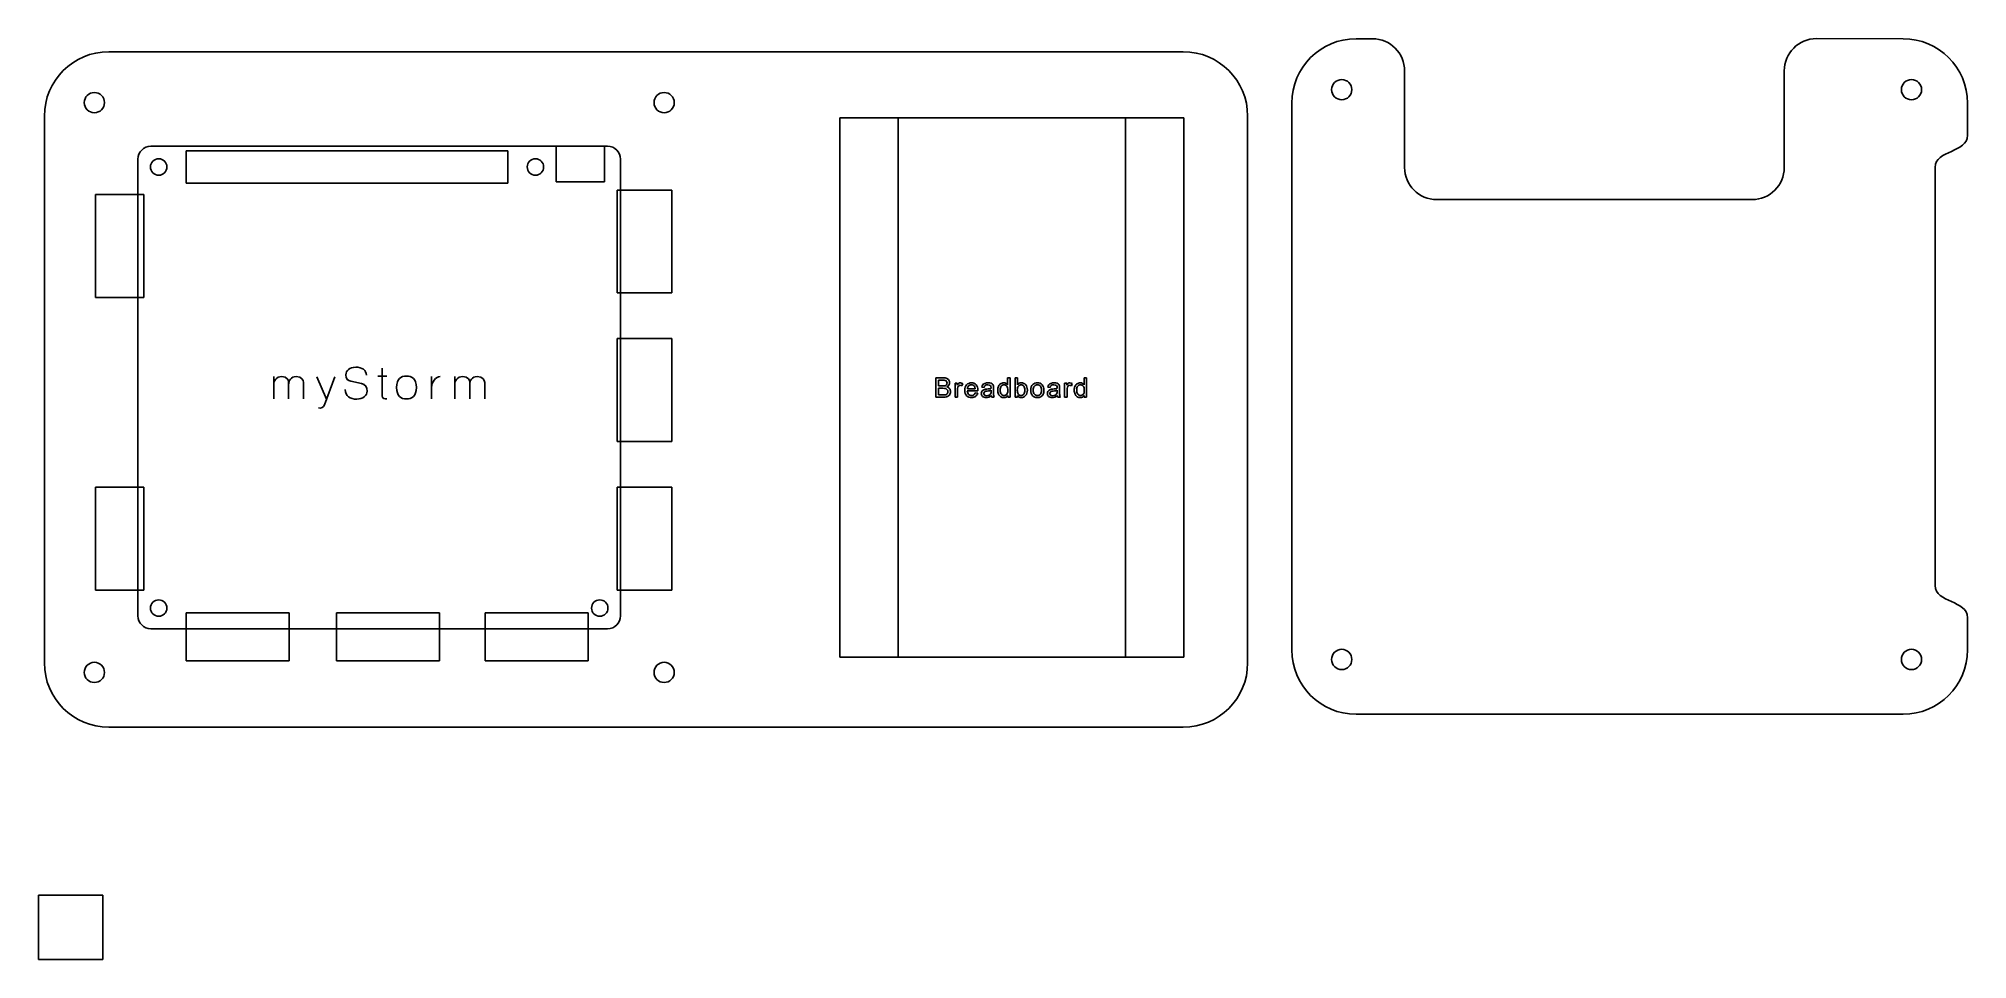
# Model space of a CAD drawing. Extents: x 84 to 384, y 131 to 274.
import ezdxf

# ---------------------------------------------------------------- set-up
doc = ezdxf.new("R2010")
doc.units = 0
doc.layers.add('Layer_1', color=7, linetype='CONTINUOUS')

msp = doc.modelspace()

# ---------------------------------------------------------------- linework, layer by layer
at = {"layer": 'Layer_1', "color": 7}
for p, q in [((289.012483, 273.626594), (291.544299, 273.626594)), ((360.548005, 273.640807), (360.54803, 273.640818)), ((360.54803, 273.640818), (374.014289, 273.626594)), ((95.15116, 271.60695), (262.151137, 271.60695)), ((95.15116, 271.60695), (95.15116, 271.60695)), ((296.545957, 268.612391), (296.544263, 253.624094)), ((355.546347, 253.624094), (355.546347, 268.626604)), ((288.341339, 265.711536), (288.341339, 265.711536)), ((376.893314, 265.711536), (376.893314, 265.711536)), ((85.15116, 176.606908), (85.15116, 261.60695)), ((94.481842, 263.693848), (94.481842, 263.693848)), ((183.033817, 263.693848), (183.033817, 263.693848)), ((272.151136, 261.60695), (272.151136, 176.606908)), ((279.011233, 178.623539), (279.011233, 263.625344)), ((384.015539, 263.625344), (384.015539, 258.624719)), ((104.187061, 253.693868), (104.187061, 253.693868)), ((162.739095, 253.693868), (162.739095, 253.693868)), ((379.014914, 253.624094), (379.014914, 188.624789)), ((301.544888, 248.623469), (350.545722, 248.623469)), ((104.187061, 185.122033), (104.187061, 185.122033)), ((172.739075, 185.122033), (172.739075, 185.122033)), ((384.015539, 183.624178), (384.015539, 178.623539)), ((288.341339, 177.139741), (288.341339, 177.139741)), ((376.893314, 177.139741), (376.893314, 177.139741)), ((94.481842, 175.122053), (94.481842, 175.122053)), ((183.033817, 175.122053), (183.033817, 175.122053)), ((374.014289, 168.622289), (289.012483, 168.622289)), ((262.151137, 166.606909), (95.15116, 166.606909)), ((84.241629, 140.502519), (94.241629, 140.502519)), ((84.241629, 130.502519), (84.241629, 140.502519)), ((94.241629, 140.502519), (94.241629, 130.502519)), ((94.241629, 130.502519), (84.241629, 130.502519))]:
    msp.add_line(p, q, dxfattribs=at)
at = {"layer": 'Layer_1', "color": 1}
for p, q in [((208.773784, 261.317808), (262.228446, 261.317808)), ((208.773784, 177.498161), (208.773784, 261.317808)), ((208.773784, 261.317808), (208.773784, 261.317808)), ((217.821228, 177.49809), (217.821228, 261.317737)), ((253.178234, 177.49809), (253.178234, 261.317737)), ((262.228446, 261.317808), (262.228446, 177.498161)), ((99.685754, 183.907949), (99.685754, 254.907946)), ((101.685756, 256.907947), (172.685752, 256.907947)), ((101.685756, 256.907947), (101.685756, 256.907947)), ((107.185762, 256.193866), (157.185764, 256.193866)), ((107.185762, 251.193867), (107.185762, 256.193866)), ((157.185764, 256.193866), (157.185764, 251.193867)), ((164.685751, 256.907947), (172.185751, 256.907947)), ((164.685751, 251.407947), (164.685751, 256.907947)), ((172.185751, 256.907947), (172.185751, 251.407947)), ((174.685751, 254.907946), (174.685751, 183.907949)), ((93.085753, 249.407948), (100.585753, 249.407948)), ((93.085753, 233.407949), (93.085753, 249.407948)), ((100.585753, 249.407948), (100.585753, 233.407949)), ((157.185764, 251.193867), (107.185762, 251.193867)), ((172.185751, 251.407947), (164.685751, 251.407947)), ((174.175491, 250.104591), (182.682436, 250.104591)), ((174.175491, 234.111111), (174.175491, 250.104591)), ((182.682436, 250.104591), (182.682436, 234.111111)), ((182.682436, 234.111111), (174.175491, 234.111111)), ((100.585753, 233.407949), (93.085753, 233.407949)), ((174.175491, 227.004634), (182.682436, 227.004634)), ((174.175491, 211.011158), (174.175491, 227.004634)), ((182.682436, 227.004634), (182.682436, 211.011158)), ((120.796677, 217.640112), (120.796677, 221.114832)), ((120.796677, 221.114832), (120.796677, 217.640112)), ((127.499948, 221.094512), (129.010402, 217.619792)), ((129.010402, 217.619792), (127.499948, 221.094512)), ((128.678508, 216.725712), (130.290562, 221.067418)), ((130.290562, 221.067418), (128.678508, 216.725712)), ((134.418485, 220.017552), (132.759018, 220.376538)), ((132.759018, 220.376538), (134.418485, 220.017552)), ((136.945573, 221.148698), (138.3612, 221.148698)), ((138.3612, 221.148698), (136.945573, 221.148698)), ((145.317413, 217.640112), (145.317413, 221.114832)), ((145.317413, 221.114832), (145.317413, 217.640112)), ((148.935115, 217.640112), (148.935115, 221.114832)), ((148.935115, 221.114832), (148.935115, 217.640112)), ((223.690886, 217.89132), (223.690886, 220.921329)), ((223.690886, 220.921329), (224.827888, 220.921329)), ((224.697713, 220.563965), (224.091994, 220.563965)), ((224.091994, 220.563965), (224.091994, 219.648154)), ((224.091994, 219.648154), (224.747102, 219.648154)), ((224.091994, 219.648154), (224.091994, 219.648154)), ((224.792611, 219.290451), (224.091994, 219.290451)), ((224.091994, 219.290451), (224.091994, 218.248698)), ((226.691297, 217.891146), (226.691297, 220.086482)), ((226.691297, 220.086482), (227.026083, 220.086482)), ((227.026083, 220.086482), (227.026083, 219.753459)), ((227.063478, 219.040496), (227.063478, 217.891146)), ((227.884039, 220.015926), (227.755981, 219.670909)), ((230.214382, 218.89374), (228.57714, 218.89374)), ((228.597813, 219.199598), (229.823716, 219.199598)), ((228.597813, 219.199598), (228.597813, 219.199598)), ((231.184591, 219.410559), (230.820877, 219.459948)), ((232.284058, 218.856346), (232.284058, 218.992871)), ((232.284058, 218.992871), (232.284058, 218.992871)), ((232.660261, 219.307196), (232.660261, 218.810837)), ((233.696899, 218.986695), (233.696899, 218.986695)), ((234.848366, 219.834068), (234.848366, 220.921329)), ((234.848366, 220.921329), (235.21843, 220.921329)), ((235.21843, 220.921329), (235.21843, 217.89132)), ((236.012637, 217.891216), (236.012637, 220.921577)), ((236.012637, 220.921577), (236.384818, 220.921577)), ((236.353773, 219.005288), (236.353773, 219.005288)), ((236.384818, 220.921577), (236.384818, 219.840313)), ((238.442537, 218.988742), (238.442537, 218.988742)), ((238.824948, 218.988742), (238.824948, 218.988742)), ((241.448627, 219.410559), (241.084913, 219.459948)), ((242.548376, 218.856346), (242.548376, 218.992871)), ((242.548376, 218.992871), (242.548376, 218.992871)), ((242.924296, 219.307196), (242.924296, 218.810837)), ((243.708699, 217.891146), (243.708699, 220.086482)), ((243.708699, 220.086482), (244.043485, 220.086482)), ((244.043485, 220.086482), (244.043485, 219.753459)), ((244.080879, 219.040496), (244.080879, 217.891146)), ((244.901441, 220.015926), (244.773382, 219.670909)), ((245.582477, 218.986695), (245.582477, 218.986695)), ((246.733943, 219.834068), (246.733943, 220.921329)), ((246.733943, 220.921329), (247.104007, 220.921329)), ((247.104007, 220.921329), (247.104007, 217.89132)), ((224.846586, 217.89132), (223.690886, 217.89132)), ((223.690886, 217.89132), (223.690886, 217.89132)), ((224.091994, 218.248698), (224.091994, 218.248684)), ((224.091994, 218.248684), (224.846586, 218.248684)), ((227.063478, 217.891146), (226.691297, 217.891146)), ((226.691297, 217.891146), (226.691297, 217.891146)), ((229.819482, 218.598112), (230.20401, 218.550487)), ((229.819623, 218.598112), (229.819482, 218.598112)), ((232.315244, 218.162079), (232.315103, 218.162079)), ((232.778088, 217.891146), (232.38968, 217.891146)), ((234.873061, 217.89132), (234.873061, 218.168251)), ((235.21843, 217.89132), (234.873061, 217.89132)), ((234.873061, 217.89132), (234.873061, 217.89132)), ((236.358007, 217.891216), (236.012637, 217.891216)), ((236.358007, 218.16603), (236.358007, 217.891216)), ((236.358007, 217.891216), (236.358007, 217.891216)), ((242.579279, 218.162079), (242.579421, 218.162079)), ((243.042124, 217.891146), (242.653716, 217.891146)), ((244.080879, 217.891146), (243.708699, 217.891146)), ((243.708699, 217.891146), (243.708699, 217.891146)), ((246.758638, 217.89132), (246.758638, 218.168251)), ((247.104007, 217.89132), (246.758638, 217.89132)), ((246.758638, 217.89132), (246.758638, 217.89132)), ((182.682436, 211.011158), (174.175491, 211.011158)), ((93.085753, 203.907949), (100.585753, 203.907949)), ((93.085753, 187.90795), (93.085753, 203.907949)), ((100.585753, 203.907949), (100.585753, 187.90795)), ((174.175491, 203.904683), (182.682436, 203.904683)), ((174.175491, 187.911207), (174.175491, 203.904683)), ((182.682436, 203.904683), (182.682436, 187.911207)), ((100.585753, 187.90795), (93.085753, 187.90795)), ((182.682436, 187.911207), (174.175491, 187.911207)), ((107.185762, 176.907952), (107.185762, 184.407951)), ((107.185762, 184.407951), (123.185764, 184.407951)), ((123.185764, 184.407951), (123.185764, 176.907952)), ((130.535759, 176.907952), (130.535759, 184.407951)), ((130.535759, 184.407951), (146.535758, 184.407951)), ((146.535758, 184.407951), (146.535758, 176.907952)), ((153.635693, 176.907952), (153.635693, 184.407951)), ((153.635693, 184.407951), (169.635692, 184.407951)), ((169.635692, 184.407951), (169.635692, 176.907952)), ((172.685752, 181.90795), (101.685756, 181.90795)), ((123.185764, 176.907952), (107.185762, 176.907952)), ((146.535758, 176.907952), (130.535759, 176.907952)), ((169.635692, 176.907952), (153.635693, 176.907952)), ((262.228446, 177.498161), (208.773784, 177.498161))]:
    msp.add_line(p, q, dxfattribs=at)
at = {"layer": 'Layer_1', "color": 7}
for points in [[(279.011233, 263.625344), (279.011233, 269.165344), (283.472484, 273.626594), (289.012483, 273.626594)], [(291.544299, 273.626594), (294.307559, 273.626594), (296.547625, 271.375299), (296.545957, 268.612391)], [(355.546347, 268.626604), (355.546347, 271.403724), (357.786415, 273.65502), (360.548005, 273.640807)], [(374.014289, 273.626594), (379.554288, 273.626594), (384.015539, 269.165344), (384.015539, 263.625344)], [(85.15116, 261.60695), (85.15116, 267.14695), (89.61116, 271.60695), (95.15116, 271.60695)], [(262.151137, 271.60695), (267.691136, 271.60695), (272.151136, 267.14695), (272.151136, 261.60695)], [(285.197186, 265.711536), (285.197186, 266.579768), (285.901031, 267.283613), (286.769262, 267.283613)], [(286.769262, 267.283613), (287.637494, 267.283613), (288.341339, 266.579768), (288.341339, 265.711536)], [(373.749161, 265.711536), (373.749161, 266.579768), (374.453006, 267.283613), (375.321237, 267.283613)], [(375.321237, 267.283613), (376.189469, 267.283613), (376.893314, 266.579768), (376.893314, 265.711536)], [(91.337689, 263.693848), (91.337689, 264.562079), (92.041534, 265.265924), (92.909765, 265.265924)], [(92.909765, 265.265924), (93.777997, 265.265924), (94.481842, 264.562079), (94.481842, 263.693848)], [(179.889664, 263.693848), (179.889664, 264.562079), (180.593509, 265.265924), (181.46174, 265.265924)], [(181.46174, 265.265924), (182.329971, 265.265924), (183.033817, 264.562079), (183.033817, 263.693848)], [(286.769262, 264.139457), (285.901031, 264.139457), (285.197186, 264.843302), (285.197186, 265.711536)], [(288.341339, 265.711536), (288.341339, 264.843302), (287.637494, 264.139457), (286.769262, 264.139457)], [(375.321237, 264.139457), (374.453006, 264.139457), (373.749161, 264.843302), (373.749161, 265.711536)], [(376.893314, 265.711536), (376.893314, 264.843302), (376.189469, 264.139457), (375.321237, 264.139457)], [(92.909765, 262.121769), (92.041534, 262.121769), (91.337689, 262.825614), (91.337689, 263.693848)], [(94.481842, 263.693848), (94.481842, 262.825614), (93.777997, 262.121769), (92.909765, 262.121769)], [(181.46174, 262.121769), (180.593509, 262.121769), (179.889664, 262.825614), (179.889664, 263.693848)], [(183.033817, 263.693848), (183.033817, 262.825614), (182.329971, 262.121769), (181.46174, 262.121769)], [(384.015539, 258.624719), (384.015539, 255.854719), (379.014914, 256.394094), (379.014914, 253.624094)], [(101.63243, 253.693868), (101.63243, 254.399305), (102.204306, 254.971177), (102.909745, 254.971177)], [(102.909745, 254.971177), (103.615185, 254.971177), (104.187061, 254.399305), (104.187061, 253.693868)], [(160.184465, 253.693868), (160.184465, 254.399305), (160.75634, 254.971177), (161.46178, 254.971177)], [(161.46178, 254.971177), (162.16722, 254.971177), (162.739095, 254.399305), (162.739095, 253.693868)], [(102.909745, 252.416556), (102.204306, 252.416556), (101.63243, 252.988428), (101.63243, 253.693868)], [(104.187061, 253.693868), (104.187061, 252.988428), (103.615185, 252.416556), (102.909745, 252.416556)], [(161.46178, 252.416556), (160.75634, 252.416556), (160.184465, 252.988428), (160.184465, 253.693868)], [(162.739095, 253.693868), (162.739095, 252.988428), (162.16722, 252.416556), (161.46178, 252.416556)], [(296.544263, 253.624094), (296.543981, 250.854094), (298.774889, 248.623469), (301.544888, 248.623469)], [(350.545722, 248.623469), (353.315722, 248.623469), (355.546347, 250.854094), (355.546347, 253.624094)], [(101.63243, 185.122033), (101.63243, 185.82747), (102.204306, 186.399342), (102.909745, 186.399342)], [(102.909745, 186.399342), (103.615185, 186.399342), (104.187061, 185.82747), (104.187061, 185.122033)], [(170.184445, 185.122033), (170.184445, 185.82747), (170.75632, 186.399342), (171.46176, 186.399342)], [(171.46176, 186.399342), (172.1672, 186.399342), (172.739075, 185.82747), (172.739075, 185.122033)], [(379.014914, 188.624789), (379.014914, 185.854777), (384.015539, 186.394189), (384.015539, 183.624178)], [(102.909745, 183.844723), (102.204306, 183.844723), (101.63243, 184.416593), (101.63243, 185.122033)], [(104.187061, 185.122033), (104.187061, 184.416593), (103.615185, 183.844723), (102.909745, 183.844723)], [(171.46176, 183.844723), (170.75632, 183.844723), (170.184445, 184.416593), (170.184445, 185.122033)], [(172.739075, 185.122033), (172.739075, 184.416593), (172.1672, 183.844723), (171.46176, 183.844723)], [(289.012483, 168.622289), (283.472484, 168.622289), (279.011233, 173.083545), (279.011233, 178.623539)], [(285.197186, 177.139741), (285.197186, 178.007972), (285.901031, 178.711818), (286.769262, 178.711818)], [(286.769262, 175.567665), (285.901031, 175.567665), (285.197186, 176.271504), (285.197186, 177.139741)], [(286.769262, 178.711818), (287.637494, 178.711818), (288.341339, 178.007972), (288.341339, 177.139741)], [(288.341339, 177.139741), (288.341339, 176.271504), (287.637494, 175.567665), (286.769262, 175.567665)], [(373.749161, 177.139741), (373.749161, 178.007972), (374.453006, 178.711818), (375.321237, 178.711818)], [(375.321237, 175.567665), (374.453006, 175.567665), (373.749161, 176.271504), (373.749161, 177.139741)], [(384.015539, 178.623539), (384.015539, 173.083545), (379.554288, 168.622289), (374.014289, 168.622289)], [(375.321237, 178.711818), (376.189469, 178.711818), (376.893314, 178.007972), (376.893314, 177.139741)], [(376.893314, 177.139741), (376.893314, 176.271504), (376.189469, 175.567665), (375.321237, 175.567665)], [(95.15116, 166.606909), (89.61116, 166.606909), (85.15116, 171.066909), (85.15116, 176.606908)], [(91.337689, 175.122053), (91.337689, 175.990284), (92.041534, 176.694129), (92.909765, 176.694129)], [(92.909765, 173.549976), (92.041534, 173.549976), (91.337689, 174.253816), (91.337689, 175.122053)], [(92.909765, 176.694129), (93.777997, 176.694129), (94.481842, 175.990284), (94.481842, 175.122053)], [(94.481842, 175.122053), (94.481842, 174.253816), (93.777997, 173.549976), (92.909765, 173.549976)], [(179.889664, 175.122053), (179.889664, 175.990284), (180.593509, 176.694129), (181.46174, 176.694129)], [(181.46174, 173.549976), (180.593509, 173.549976), (179.889664, 174.253816), (179.889664, 175.122053)], [(181.46174, 176.694129), (182.329971, 176.694129), (183.033817, 175.990284), (183.033817, 175.122053)], [(183.033817, 175.122053), (183.033817, 174.253816), (182.329971, 173.549976), (181.46174, 173.549976)], [(272.151136, 176.606908), (272.151136, 171.066909), (267.691136, 166.606909), (262.151137, 166.606909)]]:
    msp.add_open_spline(points, degree=3, dxfattribs=at)
at = {"layer": 'Layer_1', "color": 1}
for points in [[(99.685754, 254.907946), (99.685754, 256.015947), (100.577754, 256.907947), (101.685756, 256.907947)], [(172.685752, 256.907947), (173.793751, 256.907947), (174.685751, 256.015947), (174.685751, 254.907946)], [(132.013952, 221.385765), (132.013952, 222.022458), (132.549048, 222.571098), (133.524405, 222.571098)], [(133.524405, 222.571098), (132.549048, 222.571098), (132.013952, 222.022458), (132.013952, 221.385765)], [(133.524405, 222.571098), (134.499765, 222.571098), (135.210965, 222.110512), (135.183872, 221.304485)], [(135.183872, 221.304485), (135.210965, 222.110512), (134.499765, 222.571098), (133.524405, 222.571098)], [(137.656773, 218.093925), (137.656773, 218.554512), (137.656773, 222.428858), (137.656773, 222.428858)], [(137.656773, 222.428858), (137.656773, 222.428858), (137.656773, 218.554512), (137.656773, 218.093925)], [(122.04297, 221.114832), (121.182759, 221.121605), (120.796677, 220.451045), (120.796677, 219.827898)], [(120.796677, 219.827898), (120.796677, 220.451045), (121.182759, 221.121605), (122.04297, 221.114832)], [(123.106383, 220.213978), (123.106383, 220.525552), (122.903183, 221.108058), (122.04297, 221.114832)], [(122.04297, 221.114832), (122.903183, 221.108058), (123.106383, 220.525552), (123.106383, 220.213978)], [(124.27817, 221.114832), (123.417959, 221.121605), (123.106383, 220.451045), (123.106383, 219.827898)], [(123.106383, 219.827898), (123.106383, 220.451045), (123.417959, 221.121605), (124.27817, 221.114832)], [(123.106383, 217.640112), (123.106383, 217.640112), (123.106383, 219.902405), (123.106383, 220.213978)], [(123.106383, 220.213978), (123.106383, 219.902405), (123.106383, 217.640112), (123.106383, 217.640112)], [(125.43641, 220.213978), (125.43641, 220.525552), (125.138383, 221.108058), (124.27817, 221.114832)], [(124.27817, 221.114832), (125.138383, 221.108058), (125.43641, 220.525552), (125.43641, 220.213978)], [(125.43641, 217.640112), (125.43641, 217.640112), (125.43641, 219.902405), (125.43641, 220.213978)], [(125.43641, 220.213978), (125.43641, 219.902405), (125.43641, 217.640112), (125.43641, 217.640112)], [(131.892032, 219.116698), (131.892032, 218.032965), (132.718381, 217.599472), (133.686965, 217.599472)], [(133.686965, 217.599472), (132.718381, 217.599472), (131.892032, 218.032965), (131.892032, 219.116698)], [(132.759018, 220.376538), (132.291661, 220.478138), (132.013952, 220.749072), (132.013952, 221.385765)], [(132.013952, 221.385765), (132.013952, 220.749072), (132.278114, 220.484912), (132.759018, 220.376538)], [(135.305792, 218.818672), (135.326112, 219.414725), (135.021312, 219.888858), (134.418485, 220.017552)], [(134.418485, 220.017552), (135.034858, 219.888858), (135.326112, 219.414725), (135.305792, 218.818672)], [(141.419995, 221.182565), (140.580104, 221.182565), (139.882448, 220.782936), (139.882448, 219.414725)], [(141.419995, 221.182565), (140.580104, 221.182565), (139.882448, 220.782936), (139.882448, 219.414725)], [(139.882448, 219.414725), (139.882448, 218.039738), (140.580104, 217.640112), (141.419995, 217.640112)], [(139.882448, 219.414725), (139.882448, 218.039738), (140.580104, 217.640112), (141.419995, 217.640112)], [(142.957542, 219.414725), (142.957542, 220.782936), (142.266662, 221.182565), (141.419995, 221.182565)], [(142.957542, 219.414725), (142.957542, 220.782936), (142.266662, 221.182565), (141.419995, 221.182565)], [(141.419995, 217.640112), (142.266662, 217.640112), (142.957542, 218.039738), (142.957542, 219.414725)], [(141.419995, 217.640112), (142.266662, 217.640112), (142.957542, 218.039738), (142.957542, 219.414725)], [(145.317413, 219.414725), (145.297093, 220.193658), (146.015069, 221.121605), (146.644987, 221.114832)], [(146.644987, 221.114832), (146.015069, 221.121605), (145.297093, 220.193658), (145.317413, 219.414725)], [(150.181409, 221.114832), (149.321195, 221.121605), (148.935115, 220.451045), (148.935115, 219.827898)], [(148.935115, 219.827898), (148.935115, 220.451045), (149.321195, 221.121605), (150.181409, 221.114832)], [(151.244822, 220.213978), (151.244822, 220.525552), (151.041622, 221.108058), (150.181409, 221.114832)], [(150.181409, 221.114832), (151.041622, 221.108058), (151.244822, 220.525552), (151.244822, 220.213978)], [(152.416609, 221.114832), (151.556395, 221.121605), (151.244822, 220.451045), (151.244822, 219.827898)], [(151.244822, 219.827898), (151.244822, 220.451045), (151.556395, 221.121605), (152.416609, 221.114832)], [(151.244822, 217.640112), (151.244822, 217.640112), (151.244822, 219.902405), (151.244822, 220.213978)], [(151.244822, 220.213978), (151.244822, 219.902405), (151.244822, 217.640112), (151.244822, 217.640112)], [(153.574849, 220.213978), (153.574849, 220.525552), (153.276822, 221.108058), (152.416609, 221.114832)], [(152.416609, 221.114832), (153.276822, 221.108058), (153.574849, 220.525552), (153.574849, 220.213978)], [(153.574849, 217.640112), (153.574849, 217.640112), (153.574849, 219.902405), (153.574849, 220.213978)], [(153.574849, 220.213978), (153.574849, 219.902405), (153.574849, 217.640112), (153.574849, 217.640112)], [(225.158441, 220.521632), (225.069188, 220.549854), (224.915377, 220.563965), (224.697713, 220.563965)], [(224.747102, 219.648154), (224.924902, 219.648154), (225.052608, 219.659781), (225.129513, 219.683432)], [(225.236052, 219.240004), (225.133394, 219.273518), (224.98558, 219.290451), (224.792611, 219.290451)], [(224.827888, 220.921329), (225.059311, 220.921329), (225.245224, 220.890637), (225.384924, 220.829607)], [(225.129513, 219.683432), (225.231466, 219.71377), (225.308372, 219.763865), (225.36023, 219.834068)], [(225.365169, 220.364293), (225.317191, 220.440845), (225.248047, 220.493409), (225.158441, 220.521632)], [(225.476999, 219.064321), (225.419144, 219.147576), (225.338711, 219.206137), (225.236052, 219.240004)], [(225.36023, 219.834068), (225.411736, 219.904623), (225.437488, 219.992818), (225.437488, 220.098651)], [(225.437488, 220.098651), (225.437488, 220.199545), (225.413499, 220.28774), (225.365169, 220.364293)], [(225.384924, 220.829607), (225.524977, 220.768223), (225.634338, 220.673679), (225.713713, 220.546326)], [(225.727119, 219.780445), (225.656916, 219.666145), (225.55073, 219.573718), (225.408561, 219.503515)], [(225.408561, 219.503515), (225.592005, 219.44954), (225.732763, 219.35817), (225.831541, 219.228701)], [(225.563783, 218.769751), (225.563783, 218.88264), (225.534855, 218.980712), (225.476999, 219.064321)], [(225.713713, 220.546326), (225.792736, 220.418973), (225.832599, 220.285623), (225.832599, 220.146276)], [(225.832599, 220.146276), (225.832599, 220.016807), (225.797322, 219.894745), (225.727119, 219.780445)], [(225.831541, 219.228701), (225.929966, 219.098879), (225.979355, 218.946126), (225.979355, 218.769737)], [(227.026083, 219.753459), (227.111456, 219.909387), (227.190125, 220.012046), (227.262444, 220.061434)], [(227.125214, 219.474412), (227.083939, 219.342121), (227.063478, 219.197482), (227.063478, 219.040496)], [(227.263856, 219.677965), (227.198944, 219.629282), (227.153083, 219.561196), (227.125214, 219.474412)], [(227.262444, 220.061434), (227.334764, 220.111176), (227.414844, 220.135871), (227.501628, 220.135871)], [(227.482931, 219.751343), (227.401792, 219.751343), (227.328767, 219.727015), (227.263856, 219.677965)], [(227.755981, 219.670909), (227.664964, 219.724532), (227.573947, 219.751343), (227.482931, 219.751343)], [(227.501628, 220.135871), (227.626864, 220.135871), (227.754569, 220.096007), (227.884039, 220.015926)], [(228.192824, 218.970293), (228.192824, 219.339298), (228.287721, 219.626107), (228.477868, 219.830012)], [(228.474693, 218.137737), (228.286663, 218.335646), (228.192824, 218.613282), (228.192824, 218.970293)], [(228.477868, 219.830012), (228.668016, 220.033918), (228.914607, 220.135871), (229.217996, 220.135871)], [(228.57714, 218.89374), (228.590884, 218.65244), (228.659337, 218.467937), (228.781751, 218.339526)], [(228.791135, 219.658562), (228.674718, 219.544262), (228.61016, 219.391157), (228.597813, 219.199598)], [(229.222229, 219.830012), (229.051132, 219.830012), (228.907552, 219.772862), (228.791135, 219.658562)], [(229.217996, 220.135871), (229.511507, 220.135871), (229.751396, 220.036034), (229.93731, 219.836362)], [(229.682957, 219.615171), (229.564424, 219.758398), (229.410966, 219.830012), (229.222229, 219.830012)], [(229.823716, 219.199598), (229.807121, 219.384101), (229.760216, 219.522743), (229.682957, 219.615171)], [(229.93731, 219.836362), (230.123224, 219.636337), (230.216357, 219.355173), (230.216357, 218.992871)], [(230.216357, 218.992871), (230.216357, 218.970998), (230.215793, 218.937837), (230.214382, 218.89374)], [(230.820877, 219.459948), (230.853686, 219.615876), (230.908366, 219.741465), (230.983861, 219.837421)], [(230.829908, 218.764271), (230.878944, 218.853171), (230.942797, 218.924784), (231.022172, 218.978407)], [(230.983861, 219.837421), (231.059708, 219.933023), (231.169422, 220.006754), (231.312649, 220.058612)], [(231.022172, 218.978407), (231.101194, 219.032029), (231.190447, 219.072951), (231.289931, 219.100468)], [(231.369447, 219.735821), (231.286191, 219.67479), (231.224455, 219.566134), (231.184591, 219.410559)], [(231.289931, 219.100468), (231.362956, 219.119518), (231.473022, 219.138215), (231.620483, 219.156207)], [(231.312649, 220.058612), (231.455877, 220.110118), (231.622036, 220.135871), (231.810772, 220.135871)], [(231.676222, 218.852465), (231.523469, 218.830226), (231.415167, 218.805546), (231.351667, 218.778029)], [(231.757149, 219.827896), (231.582172, 219.827896), (231.453055, 219.797204), (231.369447, 219.735821)], [(231.620483, 219.156207), (231.92105, 219.191837), (232.142242, 219.234876), (232.284058, 219.284265)], [(232.284058, 218.992871), (232.148944, 218.937837), (231.94645, 218.890918), (231.676222, 218.852465)], [(232.180836, 219.701954), (232.085586, 219.785915), (231.944474, 219.827896), (231.757149, 219.827896)], [(231.810772, 220.135871), (231.998097, 220.135871), (232.150497, 220.113998), (232.267619, 220.069901)], [(232.286316, 219.381632), (232.286316, 219.532973), (232.251038, 219.639865), (232.180836, 219.701954)], [(232.224086, 218.484518), (232.26395, 218.568479), (232.284058, 218.692304), (232.284058, 218.856346)], [(232.267619, 220.069901), (232.384741, 220.025804), (232.470819, 219.970418), (232.526205, 219.90339)], [(232.284058, 219.284265), (232.285469, 219.335418), (232.286316, 219.367873), (232.286316, 219.381632)], [(232.526205, 219.90339), (232.581238, 219.836715), (232.619691, 219.752048), (232.641916, 219.650096)], [(232.641916, 219.650096), (232.654277, 219.586948), (232.660261, 219.472296), (232.660261, 219.307196)], [(233.314488, 218.986695), (233.314488, 219.20577), (233.351177, 219.404737), (233.424202, 219.58289)], [(233.435491, 218.390148), (233.354705, 218.563009), (233.314488, 218.761976), (233.314488, 218.986695)], [(233.424202, 219.58289), (233.497227, 219.761395), (233.606588, 219.898273), (233.752638, 219.993523)], [(233.863411, 219.625576), (233.752286, 219.490462), (233.696899, 219.277384), (233.696899, 218.986695)], [(233.696899, 218.986695), (233.696899, 218.705532), (233.756166, 218.495276), (233.874699, 218.356282)], [(233.752638, 219.993523), (233.898688, 220.08842), (234.062024, 220.136045), (234.242647, 220.136045)], [(234.277572, 219.82807), (234.112472, 219.82807), (233.974183, 219.760337), (233.863411, 219.625576)], [(234.242647, 220.136045), (234.374938, 220.136045), (234.492766, 220.10819), (234.59613, 220.052437)], [(234.705491, 219.617109), (234.58978, 219.757868), (234.447258, 219.82807), (234.277572, 219.82807)], [(234.59613, 220.052437), (234.699494, 219.996345), (234.783455, 219.923673), (234.848366, 219.834068)], [(234.879411, 218.955651), (234.879411, 219.256218), (234.821555, 219.476704), (234.705491, 219.617109)], [(234.708666, 218.346757), (234.822261, 218.479401), (234.879411, 218.682954), (234.879411, 218.955651)], [(236.531573, 219.618063), (236.41304, 219.476952), (236.353773, 219.272694), (236.353773, 219.005288)], [(236.353773, 219.005288), (236.353773, 218.742116), (236.389757, 218.551969), (236.461371, 218.434847)], [(236.384818, 219.840313), (236.541804, 220.037516), (236.742534, 220.135941), (236.986307, 220.135941)], [(236.953143, 219.830083), (236.790512, 219.830083), (236.650107, 219.759527), (236.531573, 219.618063)], [(237.365543, 219.625472), (237.251948, 219.761997), (237.114365, 219.830083), (236.953143, 219.830083)], [(236.986307, 220.135941), (237.121421, 220.135941), (237.249126, 220.108791), (237.369776, 220.054449)], [(237.358487, 218.358999), (237.477021, 218.500111), (237.536287, 218.711072), (237.536287, 218.990824)], [(237.536287, 218.990824), (237.536287, 219.27728), (237.479137, 219.488947), (237.365543, 219.625472)], [(237.369776, 220.054449), (237.490426, 219.999769), (237.589557, 219.923569), (237.667521, 219.824791)], [(237.916582, 219.021869), (237.916582, 218.645455), (237.823448, 218.354766), (237.637534, 218.149449)], [(237.667521, 219.824791), (237.745132, 219.726366), (237.806162, 219.60748), (237.850259, 219.468486)], [(237.850259, 219.468486), (237.894357, 219.329138), (237.916582, 219.180266), (237.916582, 219.021869)], [(238.442537, 218.988742), (238.442537, 219.395142), (238.555426, 219.696414), (238.781556, 219.892205)], [(238.726876, 218.137136), (238.537434, 218.334339), (238.442537, 218.617972), (238.442537, 218.988742)], [(238.781556, 219.892205), (238.970292, 220.054483), (239.200303, 220.135975), (239.471942, 220.135975)], [(239.008745, 219.619155), (238.886331, 219.480161), (238.824948, 219.269905), (238.824948, 218.988742)], [(238.824948, 218.988742), (238.824948, 218.707578), (238.886331, 218.496617), (239.008745, 218.356917)], [(239.471942, 219.828), (239.286028, 219.828), (239.131512, 219.758503), (239.008745, 219.619155)], [(239.471942, 220.135975), (239.773567, 220.135975), (240.020512, 220.037197), (240.21207, 219.839289)], [(239.931964, 219.618097), (239.808492, 219.75815), (239.655387, 219.828), (239.471942, 219.828)], [(240.11682, 219.001089), (240.11682, 219.272728), (240.055084, 219.478397), (239.931964, 219.618097)], [(239.933023, 218.358328), (240.055437, 218.498733), (240.11682, 218.713222), (240.11682, 219.001089)], [(240.21207, 219.839289), (240.403628, 219.641733), (240.499231, 219.36833), (240.499231, 219.019786)], [(240.499231, 219.019786), (240.499231, 218.737211), (240.456898, 218.514608), (240.372231, 218.352683)], [(241.084913, 219.459948), (241.117721, 219.615876), (241.172402, 219.741465), (241.247896, 219.837421)], [(241.094226, 218.764271), (241.143262, 218.853171), (241.207115, 218.924784), (241.28649, 218.978407)], [(241.247896, 219.837421), (241.323743, 219.933023), (241.433457, 220.006754), (241.576685, 220.058612)], [(241.28649, 218.978407), (241.365512, 219.032029), (241.454765, 219.072951), (241.554248, 219.100468)], [(241.633482, 219.735821), (241.550227, 219.67479), (241.488491, 219.566134), (241.448627, 219.410559)], [(241.554248, 219.100468), (241.627273, 219.119518), (241.73734, 219.138215), (241.884801, 219.156207)], [(241.576685, 220.058612), (241.719913, 220.110118), (241.886071, 220.135871), (242.074807, 220.135871)], [(241.94054, 218.852465), (241.787787, 218.830226), (241.679484, 218.805546), (241.615984, 218.778029)], [(242.021185, 219.827896), (241.846207, 219.827896), (241.717091, 219.797204), (241.633482, 219.735821)], [(241.884801, 219.156207), (242.185368, 219.191837), (242.406559, 219.234876), (242.548376, 219.284265)], [(242.548376, 218.992871), (242.413262, 218.937837), (242.210768, 218.890918), (241.94054, 218.852465)], [(242.444871, 219.701954), (242.349621, 219.785915), (242.20851, 219.827896), (242.021185, 219.827896)], [(242.074807, 220.135871), (242.262132, 220.135871), (242.414532, 220.113998), (242.531654, 220.069901)], [(242.550352, 219.381632), (242.550352, 219.532973), (242.515074, 219.639865), (242.444871, 219.701954)], [(242.488404, 218.484518), (242.528268, 218.568479), (242.548376, 218.692304), (242.548376, 218.856346)], [(242.531654, 220.069901), (242.648777, 220.025804), (242.734854, 219.970418), (242.790241, 219.90339)], [(242.548376, 219.284265), (242.549787, 219.335418), (242.550352, 219.367873), (242.550352, 219.381632)], [(242.790241, 219.90339), (242.845274, 219.836715), (242.883727, 219.752048), (242.905952, 219.650096)], [(242.905952, 219.650096), (242.918313, 219.586948), (242.924296, 219.472296), (242.924296, 219.307196)], [(244.043485, 219.753459), (244.128857, 219.909387), (244.207879, 220.012046), (244.280199, 220.061434)], [(244.142616, 219.474412), (244.101341, 219.342121), (244.080879, 219.197482), (244.080879, 219.040496)], [(244.281257, 219.677965), (244.216346, 219.629282), (244.170485, 219.561196), (244.142616, 219.474412)], [(244.280199, 220.061434), (244.352518, 220.111176), (244.432246, 220.135871), (244.519029, 220.135871)], [(244.500332, 219.751343), (244.419193, 219.751343), (244.346168, 219.727015), (244.281257, 219.677965)], [(244.773382, 219.670909), (244.682366, 219.724532), (244.591349, 219.751343), (244.500332, 219.751343)], [(244.519029, 220.135871), (244.644266, 220.135871), (244.771971, 220.096007), (244.901441, 220.015926)], [(245.200066, 218.986695), (245.200066, 219.20577), (245.236754, 219.404737), (245.309779, 219.58289)], [(245.321068, 218.390148), (245.240282, 218.563009), (245.200066, 218.761976), (245.200066, 218.986695)], [(245.309779, 219.58289), (245.382804, 219.761395), (245.492166, 219.898273), (245.638216, 219.993523)], [(245.748988, 219.625576), (245.637863, 219.490462), (245.582477, 219.277384), (245.582477, 218.986695)], [(245.582477, 218.986695), (245.582477, 218.705532), (245.641743, 218.495276), (245.760277, 218.356282)], [(245.638216, 219.993523), (245.784266, 220.08842), (245.947602, 220.136045), (246.128224, 220.136045)], [(246.163149, 219.82807), (245.998049, 219.82807), (245.85976, 219.760337), (245.748988, 219.625576)], [(246.128224, 220.136045), (246.260516, 220.136045), (246.378343, 220.10819), (246.481707, 220.052437)], [(246.591068, 219.617109), (246.475357, 219.757868), (246.332835, 219.82807), (246.163149, 219.82807)], [(246.481707, 220.052437), (246.585071, 219.996345), (246.669032, 219.923673), (246.733943, 219.834068)], [(246.764988, 218.955651), (246.764988, 219.256218), (246.707132, 219.476704), (246.591068, 219.617109)], [(246.594243, 218.346757), (246.707838, 218.479401), (246.764988, 218.682954), (246.764988, 218.955651)], [(127.757335, 216.244805), (128.211148, 216.102565), (128.536268, 216.346405), (128.678508, 216.725712)], [(128.678508, 216.725712), (128.536268, 216.346405), (128.211148, 216.102565), (127.757335, 216.244805)], [(133.686965, 217.599472), (134.669098, 217.599472), (135.285472, 218.215845), (135.305792, 218.818672)], [(135.305792, 218.818672), (135.285472, 218.215845), (134.669098, 217.599472), (133.686965, 217.599472)], [(138.347653, 217.673978), (138.015763, 217.653658), (137.656773, 217.640112), (137.656773, 218.093925)], [(137.656773, 218.093925), (137.656773, 217.640112), (138.015763, 217.653658), (138.347653, 217.673978)], [(224.846586, 218.248684), (224.976055, 218.248684), (225.067072, 218.253623), (225.119283, 218.263162)], [(225.335183, 217.941415), (225.202186, 217.907548), (225.039555, 217.89132), (224.846586, 217.89132)], [(225.119283, 218.263162), (225.211711, 218.279757), (225.288969, 218.30726), (225.350705, 218.346065)], [(225.667147, 218.091698), (225.578952, 218.025376), (225.46818, 217.975282), (225.335183, 217.941415)], [(225.350705, 218.346065), (225.412794, 218.384518), (225.463947, 218.440257), (225.503811, 218.513987)], [(225.503811, 218.513987), (225.543674, 218.587718), (225.563783, 218.67309), (225.563783, 218.769751)], [(225.889397, 218.373568), (225.829424, 218.251507), (225.755341, 218.157668), (225.667147, 218.091698)], [(225.979355, 218.769737), (225.979355, 218.627568), (225.949369, 218.495276), (225.889397, 218.373568)], [(229.238457, 217.841404), (228.917429, 217.841404), (228.663077, 217.940182), (228.474693, 218.137737)], [(228.781751, 218.339526), (228.904518, 218.211468), (229.057623, 218.147615), (229.240715, 218.147615)], [(229.867107, 218.027671), (229.703066, 217.903493), (229.493516, 217.841404), (229.238457, 217.841404)], [(229.240715, 218.147615), (229.37724, 218.147615), (229.493657, 218.183246), (229.590318, 218.254859)], [(229.590318, 218.254859), (229.686626, 218.326473), (229.763179, 218.441126), (229.819623, 218.598112)], [(230.20401, 218.550487), (230.143332, 218.325768), (230.031149, 218.151496), (229.867107, 218.027671)], [(230.756531, 218.470054), (230.756531, 218.577298), (230.780858, 218.675371), (230.829908, 218.764271)], [(230.950911, 218.017793), (230.821442, 218.135621), (230.756531, 218.286609), (230.756531, 218.470054)], [(231.506889, 217.841404), (231.265589, 217.841404), (231.080381, 217.899965), (230.950911, 218.017793)], [(231.204911, 218.656673), (231.170692, 218.603404), (231.153406, 218.544843), (231.153406, 218.480284)], [(231.153406, 218.480284), (231.153406, 218.381154), (231.1908, 218.298251), (231.265942, 218.232282)], [(231.351667, 218.778029), (231.288519, 218.750174), (231.239483, 218.70959), (231.204911, 218.656673)], [(231.265942, 218.232282), (231.341083, 218.165959), (231.45115, 218.132798), (231.595789, 218.132798)], [(231.917169, 217.913723), (231.789817, 217.865746), (231.652939, 217.841404), (231.506889, 217.841404)], [(231.595789, 218.132798), (231.739017, 218.132798), (231.866369, 218.163843), (231.9782, 218.226637)], [(232.315103, 218.162079), (232.177167, 218.044604), (232.044522, 217.962054), (231.917169, 217.913723)], [(231.9782, 218.226637), (232.089678, 218.289432), (232.171875, 218.375509), (232.224086, 218.484518)], [(232.38968, 217.891146), (232.350874, 217.968404), (232.32618, 218.058715), (232.315244, 218.162079)], [(232.660261, 218.810837), (232.660261, 218.465115), (232.66836, 218.24604), (232.684249, 218.154318)], [(232.684249, 218.154318), (232.70011, 218.062596), (232.731522, 217.975107), (232.778088, 217.891146)], [(233.776627, 217.986218), (233.629872, 218.082526), (233.515924, 218.216934), (233.435491, 218.390148)], [(234.259227, 217.841579), (234.084249, 217.841579), (233.923383, 217.889909), (233.776627, 217.986218)], [(233.874699, 218.356282), (233.993233, 218.216934), (234.132933, 218.147437), (234.294152, 218.147437)], [(234.873061, 218.168251), (234.733713, 217.950234), (234.529102, 217.841579), (234.259227, 217.841579)], [(234.294152, 218.147437), (234.456783, 218.147437), (234.595072, 218.213759), (234.708666, 218.346757)], [(236.967609, 217.841474), (236.708668, 217.841474), (236.505468, 217.949777), (236.358007, 218.16603)], [(236.461371, 218.434847), (236.578493, 218.243288), (236.73689, 218.147333), (236.936562, 218.147333)], [(236.936562, 218.147333), (237.099196, 218.147333), (237.239954, 218.217888), (237.358487, 218.358999)], [(237.637534, 218.149449), (237.451268, 217.944133), (237.228312, 217.841474), (236.967609, 217.841474)], [(239.471942, 217.841508), (239.164673, 217.841508), (238.916317, 217.939933), (238.726876, 218.137136)], [(239.008745, 218.356917), (239.131512, 218.216864), (239.286028, 218.147367), (239.471942, 218.147367)], [(239.471942, 218.147367), (239.656445, 218.147367), (239.810256, 218.217569), (239.933023, 218.358328)], [(240.002167, 217.975917), (239.840242, 217.886311), (239.663501, 217.841508), (239.471942, 217.841508)], [(240.372231, 218.352683), (240.287564, 218.190758), (240.164092, 218.065522), (240.002167, 217.975917)], [(241.020848, 218.470054), (241.020848, 218.577298), (241.045204, 218.675371), (241.094226, 218.764271)], [(241.215229, 218.017793), (241.085759, 218.135621), (241.020848, 218.286609), (241.020848, 218.470054)], [(241.771207, 217.841404), (241.529907, 217.841404), (241.344698, 217.899965), (241.215229, 218.017793)], [(241.469229, 218.656673), (241.435009, 218.603404), (241.417723, 218.544843), (241.417723, 218.480284)], [(241.417723, 218.480284), (241.417723, 218.381154), (241.455118, 218.298251), (241.530259, 218.232282)], [(241.615984, 218.778029), (241.552837, 218.750174), (241.503801, 218.70959), (241.469229, 218.656673)], [(241.530259, 218.232282), (241.605401, 218.165959), (241.715468, 218.132798), (241.860107, 218.132798)], [(242.181487, 217.913723), (242.054134, 217.865746), (241.917257, 217.841404), (241.771207, 217.841404)], [(241.860107, 218.132798), (242.003334, 218.132798), (242.130687, 218.163843), (242.242518, 218.226637)], [(242.579421, 218.162079), (242.441484, 218.044604), (242.30884, 217.962054), (242.181487, 217.913723)], [(242.242518, 218.226637), (242.353996, 218.289432), (242.436193, 218.375509), (242.488404, 218.484518)], [(242.653716, 217.891146), (242.61491, 217.968404), (242.590216, 218.058715), (242.579279, 218.162079)], [(242.924296, 218.810837), (242.924296, 218.465115), (242.932424, 218.24604), (242.948285, 218.154318)], [(242.948285, 218.154318), (242.964174, 218.062596), (242.995557, 217.975107), (243.042124, 217.891146)], [(245.662204, 217.986218), (245.515449, 218.082526), (245.401502, 218.216934), (245.321068, 218.390148)], [(246.144804, 217.841579), (245.969827, 217.841579), (245.80896, 217.889909), (245.662204, 217.986218)], [(245.760277, 218.356282), (245.87881, 218.216934), (246.01851, 218.147437), (246.179729, 218.147437)], [(246.758638, 218.168251), (246.619291, 217.950234), (246.414679, 217.841579), (246.144804, 217.841579)], [(246.179729, 218.147437), (246.34236, 218.147437), (246.480649, 218.213759), (246.594243, 218.346757)], [(101.685756, 181.90795), (100.577754, 181.90795), (99.685754, 182.79995), (99.685754, 183.907949)], [(174.685751, 183.907949), (174.685751, 182.79995), (173.793751, 181.90795), (172.685752, 181.90795)]]:
    msp.add_open_spline(points, degree=3, dxfattribs=at)

doc.saveas('drawing.dxf')
